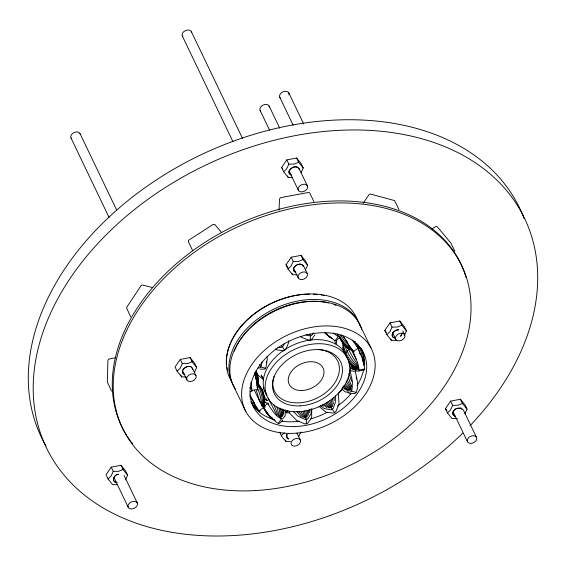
<?xml version="1.0" encoding="UTF-8"?>
<svg xmlns="http://www.w3.org/2000/svg" width="566" height="566" viewBox="0 0 566 566"><rect width="100%" height="100%" fill="white"/><g stroke="black" fill="none" stroke-linecap="round" stroke-linejoin="round"><path stroke-width="0.85" d="M311.116 409.352L311.109 413.583L307.692 419.073L305.279 419.533L297.872 416.102L293.188 411.263M311.725 408.51L311.64 417.842L307.48 423.51L305.067 423.969L296.924 420.644L289.24 412.784L285.915 412.904L286.361 411.68L287.132 412.048L287.422 410.548M261.23 404.966C261.478 398.797 259.553 392.726 257.106 387.13M280 417.319L280.064 414.156L279.031 407.86M306.397 417.05L305.987 410.888M306.27 423.807L306.482 419.364L305.385 417.078M300.348 336.268L301.621 337.378L309.057 340.258L310.267 339.968L310.479 335.532L309.751 334.004M278.981 210.085L279.583 198.772L280.587 197.647L308.795 192.426L309.835 193.098L313.889 201.567M256.95 383.741L257.24 380.21L255.839 372.117M308.265 415.324L308.406 410.208M363.556 363.471L363.471 355.979L361.172 348.635M257.679 390.243L256.327 379.864L254.523 373.022M341.56 388.87L345.458 391.997L350.644 392.075L351.932 390.215L352.505 381.767L350.064 370.659L351.684 366.237L356.41 371.105L358.971 370.978C359.099 363.577 354.882 356.714 352.462 349.908M358.42 348.989C360.931 355.689 364.787 362.58 364.645 369.902L358.971 370.978M261.733 405.872C263.31 398.874 261.209 391.509 257.947 385.297M280.517 417.425L281.061 414.369L280.63 408.199M307.034 417.184L307.402 411.185M356.184 345.833L356.594 343.534M262.03 361.95L261.294 365.969L260.013 367.836L257.544 368.169M289.24 412.784L289.58 411.27M257.848 385.149L258.513 382.206M264.662 401.704L263.997 404.648L262.624 406.82M282.781 416.208L283.446 413.265L283.354 409.749M342.904 345.14L343.237 343.668M364.462 364.879L364.794 363.407M257.594 386.946L258.153 384.746M263.742 406.445L264.209 402.773M358.052 347.17L358.427 345.706M353.955 351.38L353.743 352.208L352.519 349.944M257.87 386.026C259.483 381.031 258.117 375.583 256.044 370.921M266.345 362.523L266.678 361.228M343.215 342.607L342.996 348.656L343.505 350.97M349.696 362.955L349.215 364.631L351.047 368.452L352.498 368.48L353.856 369.577L355.13 369.294M262.157 406.091C265.03 398.726 262.284 390.413 258.329 383.981M280.934 417.651L281.882 414.8L281.946 408.893M356.707 346.109L357.415 343.972M125.44 479.869L127.633 475.214L125.602 470.983L121.025 465.273L111.233 467.141L113.257 471.365L111.07 476.02L108.042 478.935L112.627 484.645L117.148 484.659M194.492 372.152L196.685 367.497L194.654 363.266L190.077 357.556L180.278 359.417L182.309 363.648L180.115 368.303L177.094 371.218L181.672 376.928L186.2 376.942M301.034 172.63L303.227 167.975L301.197 163.744L296.619 158.041L286.82 159.902L288.851 164.133L286.658 168.788L283.637 171.703L288.214 177.406L292.742 177.427M305.435 269.954L307.621 265.298L305.598 261.067L301.013 255.365L291.221 257.226L293.245 261.457L291.058 266.112L288.03 269.027L292.615 274.729L297.136 274.751M300.928 431.929L298.735 436.584M404.23 335.61L406.423 330.954L404.393 326.724L399.815 321.014L390.016 322.875L392.047 327.106L389.854 331.761L386.833 334.676L391.41 340.385L396.731 340.322M464.856 413.845L467.049 409.19L465.019 404.959L460.441 399.249L450.649 401.11L452.673 405.341L450.486 409.996L447.458 412.911L452.043 418.621L457.356 418.557M264.096 405.107L264.223 403.431L265.334 402.384L267.336 403.409C271.666 408.864 275.26 416.965 282.434 419.081L285.207 415.847L285.059 409.855M347.864 392.295L349.83 393.844L355.448 393.363C359.764 386.932 356.63 378.208 355.25 371.303L355.858 369.931M256.922 385.644L258.075 381.102L256.978 373.334M262.461 406.416C264.994 402.334 264.336 397.247 263.119 392.832M281.854 416.703L283 412.161L282.851 409.154M357.082 346.505L357.995 344.595M363.535 365.374L364.143 364.101L364.603 359.325M284.556 343.229L283.099 346.18L280.969 347.524L277.743 347.283M267.01 356.481L267.279 358.964L266.098 367.256L264.817 369.117L260.226 369.202M357.394 346.824L358.313 345.38M272.685 418.224L268.39 414.751L265.822 411.482L264.124 408.503L264.973 407.301L264.117 403.431M314.866 334.867L311.47 339.798L310.267 339.968M283.637 171.703L281.606 167.472L286.82 159.902M180.278 359.417L175.064 366.987L177.094 371.218M111.233 467.141L106.019 474.704L108.042 478.935M288.03 269.027L286.007 264.796L291.221 257.226M363.153 203.229L369.166 194.499L370.334 194.039L394.537 200.583L399.009 209.59M264.138 408.235L270.364 417.029L277.375 422.915L278.352 423.255L281.373 418.868L280.276 416.583M325.231 332.567L327.53 335.114L334.308 340.251L335.376 340.463L338.39 336.084L337.301 333.798M386.833 334.676L384.802 330.445L390.016 322.875M447.458 412.911L445.435 408.68L450.649 401.11M263.091 406.692C267.258 399.511 262.765 390.144 258.457 383.946M357.408 347.425L358.335 346.258M313.748 332.843L311.682 335.362L309.269 335.822L306.001 334.739M284.358 432.742L281.337 435.657L282.887 437.858L285.915 441.36L290.443 441.381M264.711 406.374L267.336 403.409M264.11 387.625L262.674 389.231L263.671 395.768M338.751 338.114L336.353 340.796L335.376 340.463M342.692 389.288L338.277 393.377L339.027 403.968L335.78 411.815L333.643 413.152L326.002 412.154L319.019 406.402M347.92 347.963L348.585 349.434L345.89 352.837L345.338 354.67L347.036 357.698M282.844 420.361L279.42 423.467L278.352 423.255M341.171 334.93L339.374 336.416L337.329 335.871L333.275 332.999M288.688 340.739L288.702 342.494L285.752 349.484L283.616 350.828L276.993 349.859L275.621 348.776M266.904 400.763L268.857 399.426L268.171 397.976M260.346 410.859L259.115 411.68L257.99 410.272L249.917 394.651M431.992 228.926L435.997 226.407L437.178 226.676L450.833 242.941L454.887 251.403M303.227 167.975L298.643 162.272L294.164 164.069L288.851 164.133M307.621 265.298L303.043 259.589L298.565 261.393L293.245 261.457M196.685 367.497L192.1 361.787L187.622 363.584L182.309 363.648M406.423 330.954L401.839 325.245L397.36 327.049L392.047 327.106M127.633 475.214L123.055 469.504L118.57 471.308L113.257 471.365M467.049 409.19L462.464 403.48L457.986 405.284L452.673 405.341M250.179 391.877L252.012 391.318L250.979 382M457.944 408.249C466.858 408.136 455.057 407.782 455.347 409.31C452.574 410.562 451.442 415.394 455.099 416.243M458.028 408.242C454.137 408.291 450.104 414.722 455.163 416.265M115.747 357.691L108.905 359.077L107.908 360.217L107.307 381.958L111.502 391.092M257.65 389.309L251.976 390.391L250.519 387.342M364.766 368.94L359.099 370.023L357.273 366.216M352.144 349.738C347.312 349.618 344.022 345.048 341.857 341.192M358.292 369.244C354.295 369.308 351.444 365.778 349.236 362.87M257.827 409.013L254.99 408.362M116.985 482.444C110.71 482.409 113.851 474.159 118.612 474.266C113.929 474.181 110.703 482.289 116.907 482.43M350.064 370.659L355.25 371.303M351.967 349.349C345.628 348.522 341.56 342.366 339.232 336.926C341.928 342.034 345.84 347.446 351.769 348.847M358.115 368.848C354.344 368.572 351.302 365.785 349.109 362.905M256.992 408.518L253.582 407.251M357.882 346.682L360.309 347.545M257.424 386.458L260.388 387.604L262.192 390.42L260.063 386.698M152.792 287.606L142.349 284.988L141.196 285.462L126.473 307.663L130.612 316.804M265.39 368.169L260.586 366.881L259.49 364.596M356.163 392.45L351.359 391.163L350.262 388.877M358.611 368.544C354.401 367.794 350.991 364.815 348.529 361.455M349.08 390.37L344.772 388.234L343.067 386.677M249.91 388.234L251.304 388.623M257.452 408.121L253.172 406.225M295.742 272.38C288.306 269.126 300.341 259.971 303.418 266.324M394.537 338.029C388.92 336.07 394.46 329.065 398.726 329.886C394.509 329.108 388.969 335.956 394.474 338.008M184.799 374.572C176.741 370.942 191.258 361.483 192.631 369.527M295.671 272.352C288.363 268.991 300.475 259.985 303.433 266.388M184.735 374.55C177.42 371.183 189.532 362.183 192.49 368.586M351.054 347.991C346.137 345.805 342.593 341.298 340.039 336.678M358.603 368.091C353.785 366.478 350.269 362.516 347.46 358.448M349.767 390.009L347.666 389.104L343.604 385.842M249.896 387.462L251.29 388.064M256.738 407.258L252.422 404.548M332.61 338.546L330.41 337.562L328.117 335.553M351.394 350.106L349.194 349.123L346.901 347.114M356.806 369.28L353.05 366.612M255.613 408.723L257.077 409.381M331.789 338.114L329.249 336.947L324.785 332.405M273.774 419.922L275.041 420.51M350.602 349.42L352.392 350.319M256.886 408.992L258.075 409.593M331.202 337.485L328.421 336.062L324.679 332.461M347.998 390.766L345.218 389.337L342.48 386.988M274.453 419.88C269.741 417.984 266.572 413.704 264.322 409.317M264.258 398.952L267.286 400.509M358.745 367.617C350.404 362.495 344.262 353.113 343.314 343.336M350.609 389.832L345.133 385.694M329.037 407.987L324.898 404.676M326.844 407.662L322.797 404.244M461.559 408.687L462.387 409.402L461.608 408.723M320.257 405.313L324.028 408.468L330.99 409.848L332.093 409.225L333.126 408.51L335.744 401.11L335.341 395.832M271.864 418.805L267.562 414.199L265.496 410.576M357.832 366.117C351.677 360.386 347.135 352.851 344.652 344.828M350.892 389.373L345.918 384.434M330.056 407.831L325.676 403.409M349.93 346.47L344.369 340.81L341.008 335.638M255.62 405.744L251.155 401.351M325.139 332.362L326.844 333.919M322.259 405.136L323.398 406.176M264.131 408.525L258.782 399.582L254.544 390.476M341.029 339.741L339.232 336.897M301.338 416.93L296.697 411.305M254.622 403.133L249.811 396.632M221.681 232.683L214.769 224.454L213.269 224.334L188.556 240.309L188.301 241.505L192.497 250.285M351.302 388.955L346.109 381.809M331.068 407.93L326.801 402.27M303.135 417.354L298.947 411.44M281.606 167.472L282.625 168.739M384.802 330.445L386.33 332.348M445.435 408.68L446.956 410.583M286.007 264.796L288.044 267.329M284.648 350.106L281.267 345.281M334.747 412.529L332.093 409.225L331.004 406.94M345.84 339.954L347.39 342.027M357.422 364.271L352.844 357.365L348.585 349.434M352.392 340.109L358.759 349.059L359.276 348.684L358.122 346.413M342.38 335.277L353.248 351.465L358.264 348.309L356.078 343.739M344.121 337.357L344.927 338.631M263.077 378.307L261.188 375.095L263.593 380.111M299.025 169.001C295.983 162.718 283.998 171.675 291.278 175.028C283.941 171.689 296.075 162.633 299.032 169.064M358.412 345.529C361.058 350.418 362.721 355.972 362.721 361.554M351.04 387.215L347.213 379.991M331.57 407.584L328.181 401.322M304.267 417.545L301.261 411.984M276.724 414.935L268.857 399.426M356.156 359.346L351.189 349.427M267.909 402.744L268.921 404.725M460.441 399.249L462.464 403.48M463.257 409.749L476.515 437.412A5.016 3.516 -25.6 0 1 470.969 443.376A5.016 3.516 -25.6 0 1 468.436 437.836A5.016 3.516 -25.6 0 1 476.515 437.412M453.041 411.631L467.431 441.671M399.815 321.014L401.839 325.245M288.844 92.994L303.716 124.032M402.851 330.94L404.761 334.923A5.016 3.516 -25.6 0 1 399.214 340.881A5.016 3.516 -25.6 0 1 396.681 335.348A5.016 3.516 -25.6 0 1 404.761 334.923M279.76 97.246L293.11 125.1M392.627 332.808L395.676 339.175M390.738 338.977L391.41 340.385M296.619 158.041L298.643 162.272M269.154 106.09L279.76 128.22M299.074 168.534L307.409 185.924A5.016 3.516 -25.6 0 1 301.862 191.888A5.016 3.516 -25.6 0 1 299.329 186.348A5.016 3.516 -25.6 0 1 307.409 185.924M260.077 110.342L269.543 130.109M289.233 171.208L298.324 190.183M359.212 323.405L370.978 347.956M287.542 175.998L288.214 177.406M301.013 255.365L303.043 259.589M191.379 31.703L242.467 138.345M303.475 265.673L307.288 273.633A5.016 3.516 -25.6 0 1 301.742 279.59A5.016 3.516 -25.6 0 1 299.209 274.057A5.016 3.516 -25.6 0 1 307.288 273.633M182.294 35.955L233.008 141.804M293.634 268.341L298.204 277.885M291.936 273.321L292.615 274.729M296.917 432.997L300.348 440.157A5.016 3.516 -25.6 0 1 294.801 446.121A5.016 3.516 -25.6 0 1 292.268 440.581A5.016 3.516 -25.6 0 1 300.348 440.157M285.243 439.952L285.915 441.36M279.646 432.127L281.337 435.657M263.869 399.327L265.334 402.384M260.579 401.775L261.676 404.06M262.405 405.581L263.494 407.867L258.478 411.022L257.389 408.737M234.006 386.819L245.771 411.376M190.077 357.556L192.1 361.787M80.039 133.633L116.646 210.036M192.525 368.402L195.956 375.562A5.016 3.516 -25.6 0 1 190.409 381.519A5.016 3.516 -25.6 0 1 187.877 375.987A5.016 3.516 -25.6 0 1 195.956 375.562M70.962 137.892L109.089 217.471M182.302 370.27L186.872 379.814M180.66 374.812L181.672 376.928M121.025 465.273L123.055 469.504M124.046 475.348L137.297 503.011A5.016 3.516 -25.6 0 1 131.758 508.968A5.016 3.516 -25.6 0 1 129.225 503.436A5.016 3.516 -25.6 0 1 137.297 503.011M113.83 477.23L128.22 507.263M266.805 395.04L264.874 390.582M265.588 397.82L266.572 400.028M273.845 404.598L278.323 415.96M348.302 377.586L351.868 386.847M344.722 353.127L342.961 347.135M262.843 393.724L263.763 396.037M348.939 373.581L351.585 381.286M329.73 400.643L331.888 406.579M302.817 411.298L305.223 417.991M256.341 390.427L260.176 402.624M334.548 340.385L335.553 343.194M358.943 350.602L360.096 354.153M276.993 407.074L279.307 416.548M254.735 372.966L256.087 379.602M353.941 341.086L354.309 342.6M331.343 400.268L332.61 406.409M304.423 410.923L305.81 417.857M332.525 398.563L333.367 404.025M264.103 397.509L264.605 399.709M257.785 377.274L258.124 378.739M363.945 354.663L364.306 356.269M356.219 377.557L356.559 379.093M333.806 397.24L334.315 400.523M355.413 341.807L355.597 343.329M309.234 409.671L309.39 412.685M283.389 411.27L283.453 413.696M280.297 98.003A5.016 3.516 -25.6 0 1 283.446 91.671A5.016 3.516 -25.6 0 1 288.964 94.876M71.493 138.642A5.016 3.516 -25.6 0 1 74.04 132.564A5.016 3.516 -25.6 0 1 80.266 134.531M182.825 36.712A5.016 3.516 -25.6 0 1 185.372 30.635A5.016 3.516 -25.6 0 1 191.598 32.602M260.608 111.099A5.016 3.516 -25.6 0 1 263.155 105.021A5.016 3.516 -25.6 0 1 269.381 106.988M462.769 433.096A265.164 185.853 -25.6 0 1 42.323 438.325A265.164 185.853 -25.6 0 1 345.352 130.088A265.164 185.853 -25.6 0 1 470.127 425.611M46.051 446.121A265.164 185.853 -25.6 0 1 201.001 154.794A265.164 185.853 -25.6 0 1 524.045 218.391M266.904 395.535A44.466 31.165 -25.6 0 1 291.787 345.677A44.466 31.165 -25.6 0 1 346.604 356.927M336.508 340.732A44.466 31.165 -25.6 0 1 336.204 344.793M263.346 379.262A44.466 31.165 -25.6 0 1 256.568 373.298M288.009 410.647A1.387 0.969 -25.6 0 1 287.868 410.916M286.049 411.638A1.387 0.969 -25.6 0 1 285.851 410.067M353.368 369.57A1.387 0.969 -25.6 0 1 352.441 368.756A1.387 0.969 -25.6 0 1 353.467 367.575M263.954 403.317A1.387 0.969 -25.6 0 1 264.513 404.357M235.661 389.592A70.191 49.2 -25.6 0 1 275.437 310.706A70.191 49.2 -25.6 0 1 361.709 329.341M231.664 381.477A70.191 49.2 -25.6 0 1 271.871 303.27A70.191 49.2 -25.6 0 1 357.896 321.141M233.864 386.274A70.191 49.2 -25.6 0 1 275.019 308.512A70.191 49.2 -25.6 0 1 360.521 326.624M361.49 348.599A61.333 42.988 -25.6 0 1 364.37 363.782M363.648 369.506A61.333 42.988 -25.6 0 1 357.118 385.531M350.906 393.936A61.333 42.988 -25.6 0 1 337.598 405.956M327.261 412.303A61.333 42.988 -25.6 0 1 310.529 418.925M299.513 421.182A61.333 42.988 -25.6 0 1 281.224 421.175M273.746 419.548A61.333 42.988 -25.6 0 1 250.986 401.825M234.324 351.196A67.8 47.523 -25.6 0 1 236.666 345.925M237.048 345.182A67.8 47.523 -25.6 0 1 328.386 302.944M333.862 304.543A67.8 47.523 -25.6 0 1 336.098 305.385M227.723 370.673A68.953 48.329 -25.6 0 1 227.475 369.683M227.256 368.678A68.953 48.329 -25.6 0 1 227.065 367.667M226.669 364.575A68.953 48.329 -25.6 0 1 226.534 360.351L226.577 359.283A68.953 48.329 -25.6 0 1 227.207 353.849M227.419 352.752A68.953 48.329 -25.6 0 1 293.322 295.855L294.695 295.586A68.953 48.329 -25.6 0 1 309.595 294.122M313.536 294.207A68.953 48.329 -25.6 0 1 317.385 294.497M321.134 294.999A68.953 48.329 -25.6 0 1 322.358 295.204M323.575 295.445A68.953 48.329 -25.6 0 1 324.771 295.7M126.551 435.233A188.061 131.814 -25.6 0 1 233.319 226.457A188.061 131.814 -25.6 0 1 464.233 271.913M464.467 272.564A188.061 131.814 -25.6 0 1 465.981 277.177M132.557 443.751A188.061 131.814 -25.6 0 1 131.277 442.096M130.859 441.537A188.061 131.814 -25.6 0 1 126.926 435.82M318.382 349.463A34.979 24.515 -25.6 0 1 337.449 377.904A34.979 24.515 -25.6 0 1 296.025 402.879A34.979 24.515 -25.6 0 1 274.064 376.178M286.764 434.978L286.707 437.058L288.978 438.983C285.172 439.605 287.783 431.985 286.792 434.914M402.355 333.049L400.714 336.183L402.355 333.049M298.777 411.715A44.466 31.165 -25.6 0 0 347.651 358.731A44.466 31.165 -25.6 0 0 275.932 362.799A44.466 31.165 -25.6 0 0 298.777 411.715M300.277 405.85A36.79 25.788 -25.6 0 0 340.711 362.014A36.79 25.788 -25.6 0 0 281.38 365.381A36.79 25.788 -25.6 0 0 300.277 405.85M288.695 433.393A70.191 49.2 -25.6 0 0 373.475 353.892A70.191 49.2 -25.6 0 0 262.949 351.712A70.191 49.2 -25.6 0 0 288.695 433.393M294.313 426.601A61.333 42.988 -25.6 0 0 364.44 354.889A61.333 42.988 -25.6 0 0 266.367 357.514A61.333 42.988 -25.6 0 0 294.313 426.601M255.733 490.545A188.061 131.814 -25.6 0 0 462.019 266.282A188.061 131.814 -25.6 0 0 158.621 283.92A188.061 131.814 -25.6 0 0 255.733 490.545M301.742 390.505A18.805 13.181 -25.6 0 0 323.32 368.551A18.805 13.181 -25.6 0 0 293.273 369.273A18.805 13.181 -25.6 0 0 301.742 390.505"/></g></svg>
